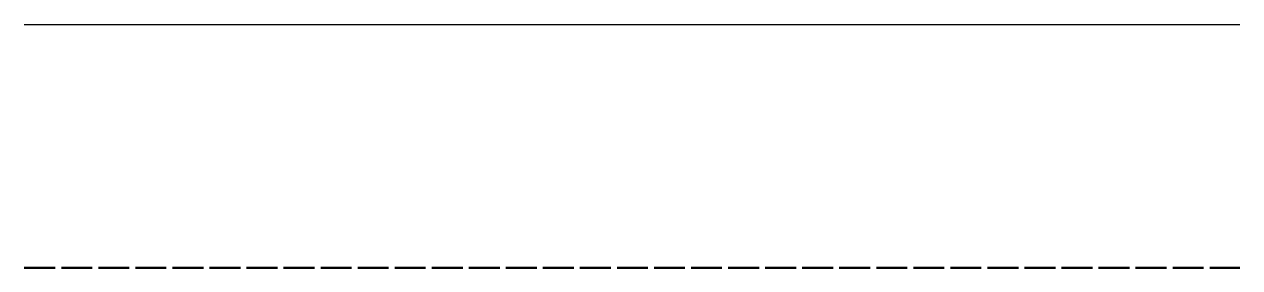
# Model space of a CAD drawing. Header units: millimetres. Extents: x 0 to 50, y 0 to 10.
import ezdxf

# ---------------------------------------------------------------- set-up
doc = ezdxf.new("R2010")
doc.units = ezdxf.units.MM
doc.linetypes.add('DASHED', pattern=[1.524, 1.27, -0.254])

msp = doc.modelspace()

# ---------------------------------------------------------------- linework, layer by layer
msp.add_line((0, 10), (50, 10))
at = {"linetype": 'DASHED', "lineweight": 50}
msp.add_line((0, 0), (50, 0), dxfattribs=at)

doc.saveas('drawing.dxf')
